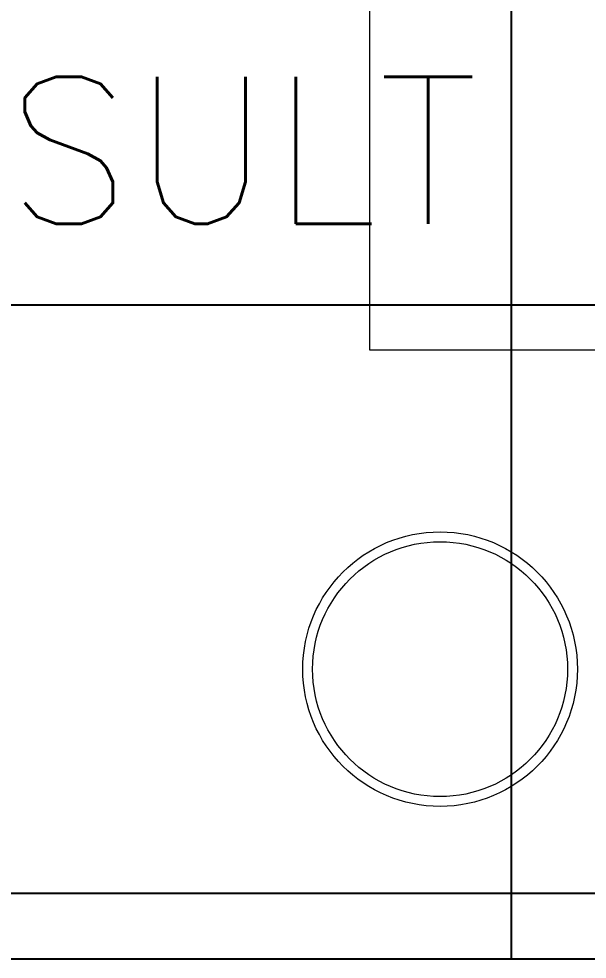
# Model space of a CAD drawing. Header units: inches. Extents: x -12418 to 472786, y -29325 to 19878.
# Drawn here: x 15698 to 16277, y -10267 to -9308 of the extents above; entities that cross this region are included whole.
import ezdxf

# ---------------------------------------------------------------- set-up
doc = ezdxf.new("R2010")
doc.units = ezdxf.units.IN
doc.header["$LTSCALE"] = 25
doc.header["$MEASUREMENT"] = 0
doc.linetypes.add('DASHDOT', pattern=[25.4, 12.7, -6.35, 0, -6.35])
for name, color, linetype, lineweight in [('00-Ground Floor$0$72_EGR_BASE_TEXT', 252, 'Continuous', 5), ('00-Ground Floor$0$LOADING', 253, 'Continuous', 5), ('00-Ground Floor$0$Walls', 251, 'Continuous', 5), ('E-LITE-CLNG-CNDT', 6, 'DASHDOT', 35)]:
    doc.layers.add(name, color=color, linetype=linetype, lineweight=lineweight)
doc.layers.add('00-Ground Floor$0$False Ceiling', color=251, linetype='Continuous')
doc.styles.add('00-Ground Floor$0$SIMPLEX', font='SIMPLEX.shx', dxfattribs={"height": 150})

# ---------------------------------------------------------------- blocks, each defined once
blk = doc.blocks.new('00-Ground Floor$0$WM00001-P')
at = {"layer": '00-Ground Floor$0$LOADING'}
for radius in [0.14, 0.13]:
    blk.add_circle((0, 0), radius, dxfattribs=at)
blk = doc.blocks.new('00-Ground Floor$0$A$Ce9e1c4c3')
at = {"layer": '00-Ground Floor$0$False Ceiling', "color": 254, "linetype": 'Continuous'}
for p, q in [((-83800, -10267.43), (-83800, -7267.43)), ((-85802.07, -9600), (-82302.28, -9600)), ((-85802.07, -10200), (-82302.28, -10200))]:
    blk.add_line(p, q, dxfattribs=at)
at = {"layer": '00-Ground Floor$0$False Ceiling', "color": 254}
blk.add_line((-82302.28, -10267.43, 0), (-85802.07, -10267.43, 0), dxfattribs=at)
blk = doc.blocks.new('00-Ground Floor')
at = {"layer": '00-Ground Floor$0$LOADING', "elevation": 0}
blk.add_lwpolyline([(17555.32, -9646.09), (17555.32, -8896.09), (16055.32, -8896.09), (16055.32, -9646.09)], close=True, dxfattribs=at)
at = {"layer": '00-Ground Floor$0$Walls'}
blk.add_line((14197.93, -10267.43, 0), (17697.72, -10267.43, 0), dxfattribs=at)
at = {"layer": '00-Ground Floor$0$False Ceiling', "color": 254}
blk.add_blockref('00-Ground Floor$0$A$Ce9e1c4c3', (100000, 0), dxfattribs=at)
at = {"layer": '00-Ground Floor$0$LOADING', "extrusion": (2.24019e-05, 2.25232e-18, -1), "xscale": -1000, "yscale": 1000, "zscale": 1000}
blk.add_blockref('00-Ground Floor$0$WM00001-P', (-16127.19, -9971.64, 0.38), dxfattribs=at)
at = {"layer": '00-Ground Floor$0$72_EGR_BASE_TEXT', "insert": (15767.9, -9367.63), "char_height": 150, "attachment_point": 2, "style": '00-Ground Floor$0$SIMPLEX'}
blk.add_mtext('GENERAL CONSULT ROOM (2)', dxfattribs=at)

msp = doc.modelspace()

# ---------------------------------------------------------------- block references
at = {"layer": 'E-LITE-CLNG-CNDT'}
msp.add_blockref('00-Ground Floor', (0, 0), dxfattribs=at)

doc.saveas('drawing.dxf')
